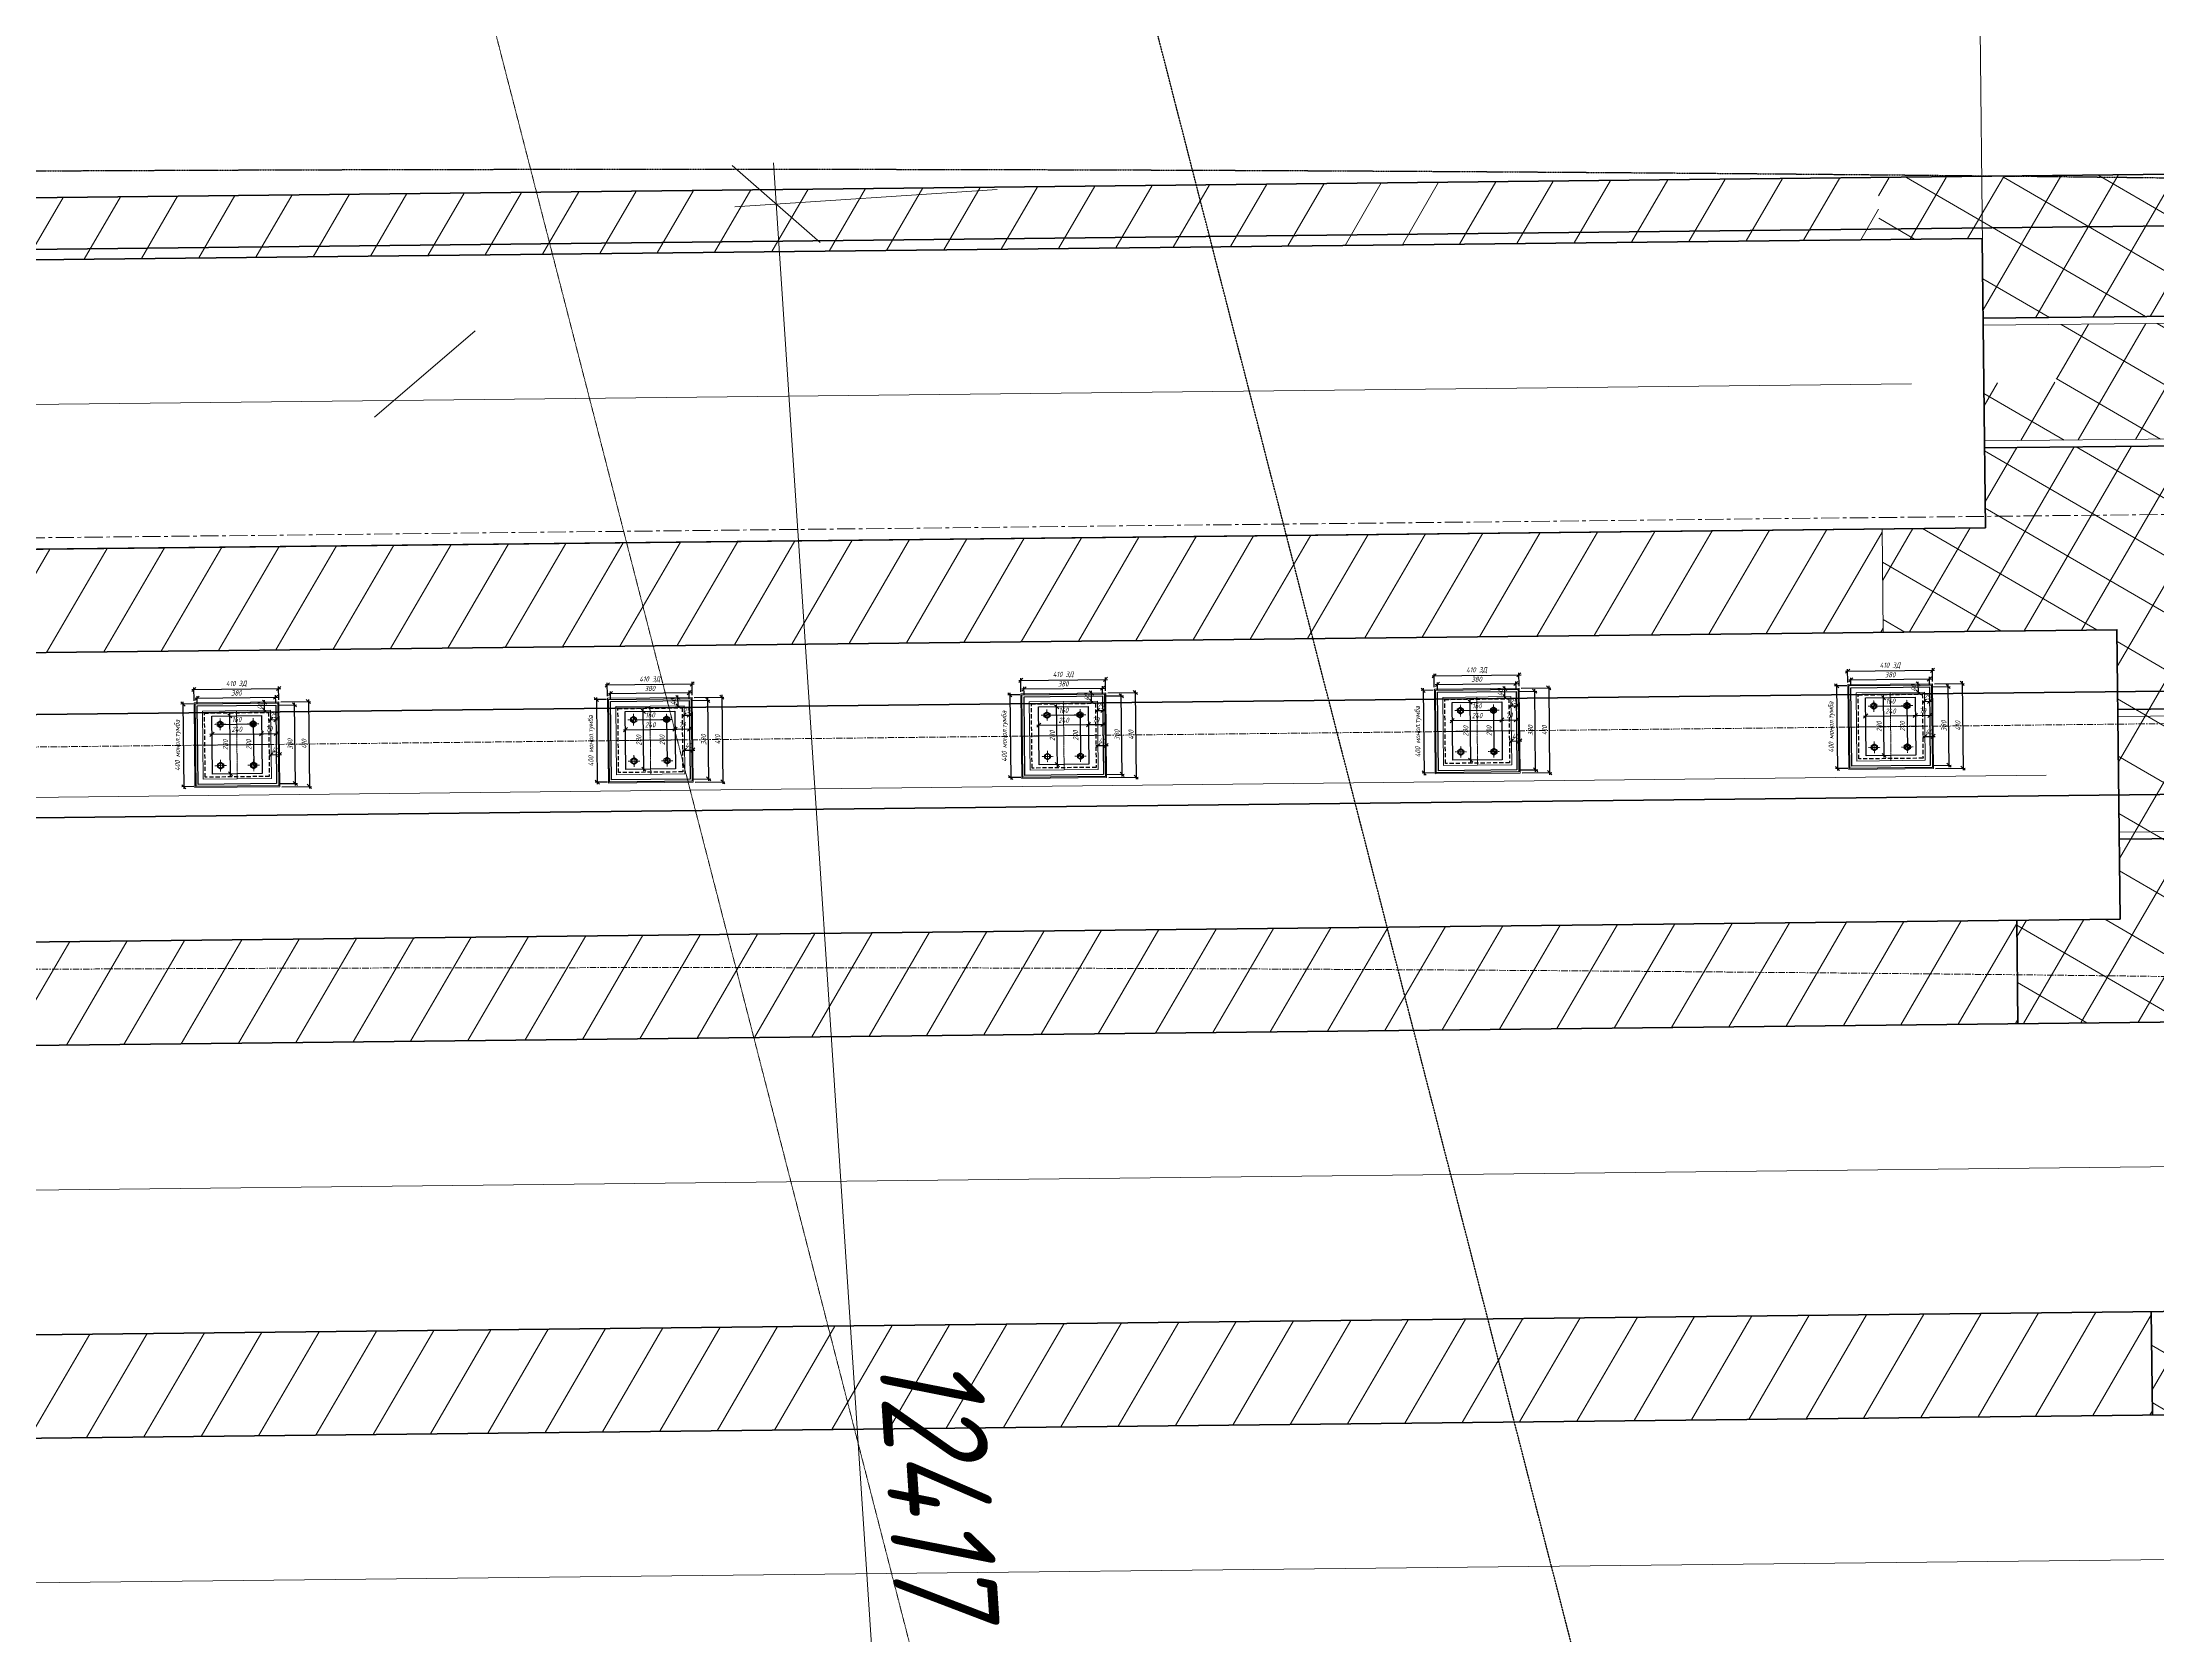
# Model space of a CAD drawing. Header units: millimetres. Extents: x 265754 to 14267433, y -6145605 to 2433772.
# Drawn here: x 7960051 to 7970284, y -574848 to -567141 of the extents above; entities that cross this region are included whole.
import ezdxf

# ---------------------------------------------------------------- set-up
doc = ezdxf.new("R2010")
doc.units = ezdxf.units.MM
for name, pattern in [('невидимая', [9.524999999999999, 6.35, -3.175]), ('осевая', [2, 1.25, -0.25, 0.25, -0.25]), ('осеваяX2', [4, 2.5, -0.5, 0.5, -0.5]), ('Штриховая', [3, 2, -1])]:
    doc.linetypes.add(name, pattern=pattern)
for name, color, linetype, lineweight in [('ИС_Med', 7, 'Continuous', 35), ('ИС_Основная', 7, 'Continuous', 35), ('ИС_Ось', 3, 'осевая', 18), ('ИС_РЗМ', 3, 'Continuous', 18), ('ИС_Тон', 3, 'Continuous', 18), ('ИС_Штр', 3, 'Continuous', 9), ('МДП_Ось', 1, 'осеваяX2', 30)]:
    doc.layers.add(name, color=color, linetype=linetype, lineweight=lineweight)
doc.layers.add('ИС_Невидимая', color=4, linetype='невидимая')
doc.styles.add('0', font='isocpeur.ttf', dxfattribs={"width": 0.8, "oblique": 15})
doc.dimstyles.new('М10', dxfattribs={"dimscale": 10, "dimtxt": 2.5, "dimasz": 2, "dimexe": 1, "dimexo": 1, "dimgap": 1, "dimtad": 1, "dimdec": 0, "dimtxsty": '0', "dimblk1": 'OBLIQUE', "dimblk2": 'OBLIQUE', "dimsah": 1, "dimcen": 2.5, "dimdle": 1, "dimclrd": 256, "dimclre": 256, "dimclrt": 256, "dimaunit": 1, "dimadec": 0, "dimazin": 0, "dimtfac": 0.75, "dimtdec": 0, "dimtmove": 1, "dimatfit": 2, "dimldrblk": 'OBLIQUE', "dimfxl": 1, "dimtolj": 1, "dimtzin": 0, "dimlwd": -1, "dimlwe": -1, "dimarcsym": 0})
doc.dimstyles.new('М200', dxfattribs={"dimscale": 200, "dimtxt": 2.5, "dimasz": 2, "dimexe": 1, "dimexo": 1, "dimgap": 0.8, "dimtad": 1, "dimdec": 0, "dimzin": 0, "dimdsep": 46, "dimtxsty": '0', "dimblk": 'OBLIQUE', "dimcen": 0.09, "dimdle": 1, "dimclrd": 256, "dimclre": 256, "dimclrt": 256, "dimadec": 4, "dimazin": 0, "dimtfac": 1, "dimtdec": 0, "dimtmove": 1, "dimatfit": 2, "dimfxl": 1, "dimtolj": 1, "dimtzin": 0, "dimlwd": -1, "dimarcsym": 0})
pattern_1 = [(59.81052396495632, (-261079.1993689098, -159231.3103864741), (-205.8274349733927, 119.7438208730364), []), (149.8105239649563, (-261079.1993689098, -159231.3103864741), (-119.7438208730364, -205.8274349733926), [])]

# ---------------------------------------------------------------- blocks, each defined once
blk = doc.blocks.new('болт БО')
at = {"layer": 'ИС_Тон', "linetype": 'осевая'}
for p, q in [((-27.8473755350301, 0.1288116181356145), (27.84737553503055, -0.1288116181353871)), ((-0.1288116180771794, -27.84737553508876), (0.1288116183113743, 27.84737553520426))]:
    blk.add_line(p, q, dxfattribs=at)
at = {"layer": 'ИС_Тон'}
blk.add_lwpolyline([(14.96664636836476, -7.295342044146537), (15.03303712032357, 7.157535470322273), (0.07648264958743312, 16.64982433590194), (-14.96664636713922, 7.295342045052394), (-15.03303711909848, -7.157535469416189), (-0.07648264836325325, -16.64982433522869)], close=True, dxfattribs=at)
blk.add_circle((1.168700691778213e-10, -4.547473508864641e-13), 11, dxfattribs=at)
blk = doc.blocks.new('_OBLIQUE')
at = {"color": 0, "linetype": 'ByBlock', "lineweight": -2}
blk.add_line((0.5000000000000001, 0.4999999999999999), (-0.5000000000000001, -0.4999999999999999), dxfattribs=at)
blk = doc.blocks.new('*D1586')
at = {"layer": 'Defpoints', "transparency": 16777216}
blk.add_line((-134.5914305062979, 114.4579756437452), (45.40856949372392, 114.4579756437452), dxfattribs=at)
at = {"layer": 'Defpoints', "color": 0, "transparency": 16777216}
for p in [(-124.5914305062979, 114.4579756996536), (35.40856949372392, 114.4579756437452), (35.40856949372392, 114.4579756437452)]:
    blk.add_point(p, dxfattribs=at)
at = {"layer": 'Defpoints', "transparency": 16777216, "xscale": 20, "yscale": 20, "zscale": 20, "rotation": 180}
blk.add_blockref('_OBLIQUE', (-124.5914305062979, 114.4579756437452), dxfattribs=at)
at = {"layer": 'Defpoints', "transparency": 16777216, "xscale": 20, "yscale": 20, "zscale": 20}
blk.add_blockref('_OBLIQUE', (35.40856949372392, 114.4579756437452), dxfattribs=at)
at = {"layer": 'Defpoints', "transparency": 16777216, "insert": (-44.591430506287, 136.9579756437452), "char_height": 25, "attachment_point": 5, "style": '0'}
blk.add_mtext('\\A1;160', dxfattribs=at)
blk = doc.blocks.new('*D1587')
at = {"layer": 'Defpoints', "transparency": 16777216}
blk.add_line((35.40880478220057, 124.5088570149674), (35.40880478220062, -95.49114298541102), dxfattribs=at)
at = {"layer": 'Defpoints', "color": 0, "transparency": 16777216}
for p in [(35.40880476772146, 114.5088570149674), (35.40880478220062, -85.49114298541102), (35.40880478220062, -85.49114298541102)]:
    blk.add_point(p, dxfattribs=at)
at = {"layer": 'Defpoints', "transparency": 16777216, "xscale": 20, "yscale": 20, "zscale": 20}
for p, rotation in [((35.40880478220057, 114.5088570149674), 90), ((35.40880478220062, -85.49114298541102), 270)]:
    blk.add_blockref('_OBLIQUE', p, dxfattribs=dict(at, rotation=rotation))
at = {"layer": 'Defpoints', "transparency": 16777216, "insert": (12.90880478220059, 14.50885701477818), "char_height": 25, "attachment_point": 5, "rotation": 90, "style": '0'}
blk.add_mtext('\\A1;200', dxfattribs=at)
blk = doc.blocks.new('*D1593')
at = {"layer": 'Defpoints', "transparency": 16777216}
blk.add_line((-174.5911951646412, 66.70392627399997), (85.40880483535148, 66.70392627399997), dxfattribs=at)
at = {"layer": 'Defpoints', "color": 0, "transparency": 16777216}
for p in [(-164.5911951646412, 66.7039263578481), (75.40880483535148, 66.70392627402907), (75.40880483535148, 66.70392627399997)]:
    blk.add_point(p, dxfattribs=at)
at = {"layer": 'Defpoints', "transparency": 16777216, "xscale": 20, "yscale": 20, "zscale": 20, "rotation": 180}
blk.add_blockref('_OBLIQUE', (-164.5911951646412, 66.70392627399997), dxfattribs=at)
at = {"layer": 'Defpoints', "transparency": 16777216, "xscale": 20, "yscale": 20, "zscale": 20}
blk.add_blockref('_OBLIQUE', (75.40880483535148, 66.70392627399997), dxfattribs=at)
at = {"layer": 'Defpoints', "transparency": 16777216, "insert": (-44.59119516464489, 89.20392627399997), "char_height": 25, "attachment_point": 5, "style": '0'}
blk.add_mtext('\\A1;240', dxfattribs=at)
blk = doc.blocks.new('*D1594')
at = {"layer": 'Defpoints', "transparency": 16777216}
blk.add_line((-77.35079311184379, -135.4911429460336), (-77.35079311184386, 164.5088570539666), dxfattribs=at)
at = {"layer": 'Defpoints', "color": 0, "transparency": 16777216}
for p in [(-77.35079311184384, 154.5088570539666), (-77.35079311184384, 154.5088570539666), (-77.35079320966182, -125.4911429460336)]:
    blk.add_point(p, dxfattribs=at)
at = {"layer": 'Defpoints', "transparency": 16777216, "xscale": 20, "yscale": 20, "zscale": 20}
for p, rotation in [((-77.35079311184384, 154.5088570539666), 90), ((-77.35079311184379, -125.4911429460336), 270)]:
    blk.add_blockref('_OBLIQUE', p, dxfattribs=dict(at, rotation=rotation))
at = {"layer": 'Defpoints', "transparency": 16777216, "insert": (-99.8507931118438, 14.50885705396652), "char_height": 25, "attachment_point": 5, "rotation": 90, "style": '0'}
blk.add_mtext('\\A1;280', dxfattribs=at)
blk = doc.blocks.new('*D1595')
at = {"layer": 'Defpoints', "transparency": 16777216}
blk.add_line((65.40880483535148, 66.70392624952365), (155.4088048353588, 66.70392624952365), dxfattribs=at)
at = {"layer": 'Defpoints', "color": 0, "transparency": 16777216}
for p in [(75.40880483535148, 66.70392627402907), (145.4088048353588, 66.70392624958185), (145.4088048353588, 66.70392624952365)]:
    blk.add_point(p, dxfattribs=at)
at = {"layer": 'Defpoints', "transparency": 16777216, "xscale": 20, "yscale": 20, "zscale": 20, "rotation": 180}
blk.add_blockref('_OBLIQUE', (75.40880483535148, 66.70392624952365), dxfattribs=at)
at = {"layer": 'Defpoints', "transparency": 16777216, "xscale": 20, "yscale": 20, "zscale": 20}
blk.add_blockref('_OBLIQUE', (145.4088048353588, 66.70392624952365), dxfattribs=at)
at = {"layer": 'Defpoints', "transparency": 16777216, "insert": (110.4088048353551, 89.20392624952365), "char_height": 25, "attachment_point": 5, "style": '0'}
blk.add_mtext('\\A1;70', dxfattribs=at)
blk = doc.blocks.new('*D1596')
at = {"layer": 'Defpoints', "transparency": 16777216}
blk.add_line((110.4088048589838, 134.3160017424379), (155.4088048589838, 134.3160017424379), dxfattribs=at)
at = {"layer": 'Defpoints', "color": 0, "transparency": 16777216}
for p in [(120.4088048589838, 134.3160017511691), (145.4088048589838, 134.3160017424962), (145.4088048589838, 134.3160017424379)]:
    blk.add_point(p, dxfattribs=at)
at = {"layer": 'Defpoints', "transparency": 16777216, "xscale": 20, "yscale": 20, "zscale": 20, "rotation": 180}
blk.add_blockref('_OBLIQUE', (120.4088048589838, 134.3160017424379), dxfattribs=at)
at = {"layer": 'Defpoints', "transparency": 16777216, "xscale": 20, "yscale": 20, "zscale": 20}
blk.add_blockref('_OBLIQUE', (145.4088048589838, 134.3160017424379), dxfattribs=at)
at = {"layer": 'Defpoints', "transparency": 16777216, "insert": (132.9088048589838, 156.8160017468617), "char_height": 25, "attachment_point": 5, "style": '0'}
blk.add_mtext('\\A1;25', dxfattribs=at)
blk = doc.blocks.new('*D1597')
at = {"layer": 'Defpoints', "transparency": 16777216}
blk.add_line((110.408804799692, -35.3711190202157), (170.4088047997138, -35.3711190202157), dxfattribs=at)
at = {"layer": 'Defpoints', "color": 0, "transparency": 16777216}
for p in [(120.408804799692, -35.37111900618766), (160.4088047997138, -35.3711190202157), (160.4088047997138, -35.3711190202157)]:
    blk.add_point(p, dxfattribs=at)
at = {"layer": 'Defpoints', "transparency": 16777216, "xscale": 20, "yscale": 20, "zscale": 20, "rotation": 180}
blk.add_blockref('_OBLIQUE', (120.408804799692, -35.3711190202157), dxfattribs=at)
at = {"layer": 'Defpoints', "transparency": 16777216, "xscale": 20, "yscale": 20, "zscale": 20}
blk.add_blockref('_OBLIQUE', (160.4088047997138, -35.3711190202157), dxfattribs=at)
at = {"layer": 'Defpoints', "transparency": 16777216, "insert": (140.408804799692, -12.87111901317257), "char_height": 25, "attachment_point": 5, "style": '0'}
blk.add_mtext('\\A1;40', dxfattribs=at)
blk = doc.blocks.new('*D1588')
at = {"layer": 'Defpoints', "transparency": 16777216}
for p, q in [((-259.5911951112648, 284.3531216889096), (170.4088048887279, 284.3531216889096)), ((-249.5911951112648, 229.5088571141241), (-249.5911951112648, 294.3531216889096)), ((160.4088048887279, 229.5088569709333), (160.4088048887279, 294.3531216889096))]:
    blk.add_line(p, q, dxfattribs=at)
at = {"layer": 'Defpoints', "color": 0, "transparency": 16777216}
for p in [(-249.5911951112648, 219.5088571141241), (160.4088048887279, 284.3531216889096), (160.4088048887279, 219.5088569709333)]:
    blk.add_point(p, dxfattribs=at)
at = {"layer": 'Defpoints', "transparency": 16777216, "xscale": 20, "yscale": 20, "zscale": 20, "rotation": 180}
blk.add_blockref('_OBLIQUE', (-249.5911951112648, 284.3531216889096), dxfattribs=at)
at = {"layer": 'Defpoints', "transparency": 16777216, "xscale": 20, "yscale": 20, "zscale": 20}
blk.add_blockref('_OBLIQUE', (160.4088048887279, 284.3531216889096), dxfattribs=at)
at = {"layer": 'Defpoints', "transparency": 16777216, "insert": (-44.59119511126846, 308.7281216889096), "char_height": 25, "attachment_point": 5, "style": '0'}
blk.add_mtext('\\A1;410 ЗД', dxfattribs=at)
blk = doc.blocks.new('*D1589')
at = {"layer": 'Defpoints', "transparency": 16777216}
for p, q in [((-244.5911951165035, 242.5192419534433), (155.4088048834819, 242.5192419534433)), ((-234.5911951165035, 214.5088571088854), (-234.5911951165035, 252.5192419534433)), ((145.4088048834819, 214.508856976172), (145.4088048834819, 252.5192419534433))]:
    blk.add_line(p, q, dxfattribs=at)
at = {"layer": 'Defpoints', "color": 0, "transparency": 16777216}
for p in [(145.4088048834819, 242.5192419534433), (-234.5911951165035, 204.5088571088854), (145.4088048834819, 204.508856976172)]:
    blk.add_point(p, dxfattribs=at)
at = {"layer": 'Defpoints', "transparency": 16777216, "xscale": 20, "yscale": 20, "zscale": 20, "rotation": 180}
blk.add_blockref('_OBLIQUE', (-234.5911951165035, 242.5192419534433), dxfattribs=at)
at = {"layer": 'Defpoints', "transparency": 16777216, "xscale": 20, "yscale": 20, "zscale": 20}
blk.add_blockref('_OBLIQUE', (145.4088048834819, 242.5192419534433), dxfattribs=at)
at = {"layer": 'Defpoints', "transparency": 16777216, "insert": (-44.59119511651079, 265.0192419534433), "char_height": 25, "attachment_point": 5, "style": '0'}
blk.add_mtext('\\A1;380', dxfattribs=at)
blk = doc.blocks.new('*D1590')
at = {"layer": 'Defpoints', "transparency": 16777216}
blk.add_line((91.22692856039797, 169.5088569950604), (91.22692856039795, 229.5088569950605), dxfattribs=at)
at = {"layer": 'Defpoints', "color": 0, "transparency": 16777216}
for p in [(91.22692856039069, 219.5088569950605), (91.22692856039797, 219.5088569950605), (91.2269285464063, 179.5088569950604)]:
    blk.add_point(p, dxfattribs=at)
at = {"layer": 'Defpoints', "transparency": 16777216, "xscale": 20, "yscale": 20, "zscale": 20}
for p, rotation in [((91.22692856039797, 219.5088569950605), 90), ((91.22692856039797, 179.5088569950604), 270)]:
    blk.add_blockref('_OBLIQUE', p, dxfattribs=dict(at, rotation=rotation))
at = {"layer": 'Defpoints', "transparency": 16777216, "insert": (68.72692855341302, 199.5088569950894), "char_height": 25, "attachment_point": 5, "rotation": 90, "style": '0'}
blk.add_mtext('\\A1;40', dxfattribs=at)
blk = doc.blocks.new('*D1591')
at = {"layer": 'Defpoints', "transparency": 16777216}
for p, q in [((235.8727592602447, -185.4911430238281), (235.8727592602446, 214.5088569761721)), ((155.408804883482, 204.5088569761721), (245.8727592602446, 204.5088569761721)), ((155.408804750754, -175.4911430238281), (245.8727592602447, -175.4911430238281))]:
    blk.add_line(p, q, dxfattribs=at)
at = {"layer": 'Defpoints', "color": 0, "transparency": 16777216}
for p in [(145.408804883482, 204.5088569761721), (235.8727592602446, 204.5088569761721), (145.408804750754, -175.4911430238281)]:
    blk.add_point(p, dxfattribs=at)
at = {"layer": 'Defpoints', "transparency": 16777216, "xscale": 20, "yscale": 20, "zscale": 20}
for p, rotation in [((235.8727592602446, 204.5088569761721), 90), ((235.8727592602447, -175.4911430238281), 270)]:
    blk.add_blockref('_OBLIQUE', p, dxfattribs=dict(at, rotation=rotation))
at = {"layer": 'Defpoints', "transparency": 16777216, "insert": (213.3727592602446, 14.50885697617193), "char_height": 25, "attachment_point": 5, "rotation": 90, "style": '0'}
blk.add_mtext('\\A1;380', dxfattribs=at)
blk = doc.blocks.new('*D1592')
at = {"layer": 'Defpoints', "transparency": 16777216}
for p, q in [((170.408804888728, 219.5088569709334), (313.6341532354927, 219.5088569709334)), ((303.6341532354927, 229.5088569709334), (303.6341532354928, -200.4911430290668)), ((170.4088047455298, -190.4911430290668), (313.6341532354928, -190.4911430290668))]:
    blk.add_line(p, q, dxfattribs=at)
at = {"layer": 'Defpoints', "color": 0, "transparency": 16777216}
for p in [(160.408804888728, 219.5088569709334), (160.4088047455298, -190.4911430290668), (303.6341532354928, -190.4911430290668)]:
    blk.add_point(p, dxfattribs=at)
at = {"layer": 'Defpoints', "transparency": 16777216, "xscale": 20, "yscale": 20, "zscale": 20}
for p, rotation in [((303.6341532354927, 219.5088569709334), 90), ((303.6341532354928, -190.4911430290668), 270)]:
    blk.add_blockref('_OBLIQUE', p, dxfattribs=dict(at, rotation=rotation))
at = {"layer": 'Defpoints', "transparency": 16777216, "insert": (281.1341532354927, 14.50885697093324), "char_height": 25, "attachment_point": 5, "rotation": 90, "style": '0'}
blk.add_mtext('\\A1;410', dxfattribs=at)
blk = doc.blocks.new('*D1585')
at = {"layer": 'Defpoints', "transparency": 16777216}
for p, q in [((-254.5911951130039, 214.508857112378), (-313.4498259851318, 214.508857112378)), ((-303.4498259851318, 224.508857112378), (-303.4498259851317, -195.4911428875931)), ((-254.5911952527387, -185.4911428875931), (-313.4498259851317, -185.4911428875931))]:
    blk.add_line(p, q, dxfattribs=at)
at = {"layer": 'Defpoints', "color": 0, "transparency": 16777216}
for p in [(-244.5911951130039, 214.508857112378), (-303.4498259851317, -185.4911428875931), (-244.5911952527387, -185.4911428875931)]:
    blk.add_point(p, dxfattribs=at)
at = {"layer": 'Defpoints', "transparency": 16777216, "xscale": 20, "yscale": 20, "zscale": 20}
for p, rotation in [((-303.4498259851318, 214.508857112378), 90), ((-303.4498259851317, -185.4911428875931), 270)]:
    blk.add_blockref('_OBLIQUE', p, dxfattribs=dict(at, rotation=rotation))
at = {"layer": 'Defpoints', "transparency": 16777216, "insert": (-329.6998259851317, 14.50885711239253), "char_height": 25, "attachment_point": 5, "rotation": 90, "style": '0'}
blk.add_mtext('\\A1;400 монол.тумба', dxfattribs=at)
blk = doc.blocks.new('A$C545E156D')
at = {"layer": 'ИС_Тон'}
for points in [[(289.4314504628419, -16.71632384730037), (-16.71632384735858, -289.431450462871), (-289.431450462871, 16.71632384730037), (16.71632384730037, 289.4314504628419)], [(232.9570211042301, -13.45460212099715), (-13.45460212102626, -232.9570211042301), (-232.9570211042883, 13.45460212099715), (13.45460212096805, 232.9570211042301)]]:
    blk.add_lwpolyline(points, close=True, dxfattribs=at)
at = {"layer": 'ИС_Тон', "linetype": 'осевая'}
for points in [[(123.2058116125991, 109.7512094916019), (-123.2058116126573, -109.751209491631)], [(109.7512094915728, -123.2058116126282), (-109.751209491631, 123.2058116126282)]]:
    blk.add_lwpolyline(points, dxfattribs=at)
at = {"layer": 'ИС_Тон', "rotation": 221.6945127324549}
for p in [(-6.779733455390669, 127.8828964885033), (-126.2520356252207, 21.45748122388613), (126.2520356253372, -21.45748122376972), (6.779733455507085, -127.8828964883869)]:
    blk.add_blockref('болт БО', p, dxfattribs=at)
blk = doc.blocks.new('Б33')
for points in [[(16.51187651522858, 0.3261194209572977), (16.16184024265894, 0.3261194209939049), (16.16184024265718, 0.1425882480378959), (16.0618402426571, 0.1425882480390328), (16.06184024265897, 0.3261194209950418), (15.11192095653919, 0.326196429632887)], [(16.51187651522227, -0.3009429249549385), (16.16184024265274, -0.3009429249183313), (16.16184024265462, -0.117411751962095), (16.06184024265454, -0.1174117519611855), (16.06184024265272, -0.3009429249171944), (15.11190470996232, -0.3008659162793492)]]:
    blk.add_lwpolyline(points)
at = {"layer": 'ИС_Med'}
blk.add_lwpolyline([(-15.08812343867604, -0.6870502139208838), (15.1118765613065, -0.6870502139209975), (15.1118765613065, 0.7129497860732954), (-15.08812343867604, 0.7129497860734091)], close=True, dxfattribs=at)
at = {"layer": 'ИС_Ось', "linetype": 'осевая', "ltscale": 25}
blk.add_lwpolyline([(-16.48812343867027, 0.01294978609064401), (16.51187656132973, 0.0129497860907577)], dxfattribs=at)
at = {"layer": 'ИС_Тон'}
for points in [[(16.06184024265863, 0.2925882480388964), (15.11192008777911, 0.2926652566767416)], [(16.06184024265306, -0.267411751961049), (15.11190557872246, -0.2673347433232038)]]:
    blk.add_lwpolyline(points, dxfattribs=at)
blk = doc.blocks.new('*D1727')
at = {"layer": 'Defpoints', "color": 0, "transparency": 16777216}
for p in [(94432.69018908596, 17028.79129338708), (94472.00130400946, 13448.56058374075), (64273.8216182763, 13116.98303793947)]:
    blk.add_point(p, dxfattribs=at)
at = {"layer": 'ИС_РЗМ', "transparency": 16777216}
for p, q in [((94469.80542622271, 13648.54852867935), (94430.49431129919, 17228.77923832567)), ((64034.52255841422, 16695.01786979907), (94632.67813402449, 17030.98717117388)), ((64271.62574048953, 13316.97098287806), (64232.31462556602, 16897.20169252438))]:
    blk.add_line(p, q, dxfattribs=at)
at = {"layer": 'ИС_РЗМ', "transparency": 16777216, "xscale": 400, "yscale": 400, "zscale": 400}
for p, rotation in [((94432.69018908594, 17028.79129338712), 0.6290852870272303), ((64234.51050335278, 16697.21374758583), 180.6290852870272)]:
    blk.add_blockref('_OBLIQUE', p, dxfattribs=dict(at, rotation=rotation))
at = {"layer": 'ИС_РЗМ', "transparency": 16777216, "insert": (79329.48307536921, 17237.97991724623), "char_height": 500, "attachment_point": 5, "rotation": 0.6290852870272442, "style": '0'}
blk.add_mtext('\\A1;30200', dxfattribs=at)
blk = doc.blocks.new('*D1728')
at = {"layer": 'Defpoints', "color": 0, "transparency": 16777216}
for p in [(95832.32372591457, 17043.59697766799), (94471.01225258817, 13448.54976971295), (95870.93087619194, 13463.64687080775)]:
    blk.add_point(p, dxfattribs=at)
at = {"layer": 'ИС_РЗМ', "transparency": 16777216}
for p, q in [((94468.85552390172, 13648.5381406783), (94430.24837362434, 17228.48824753856)), ((95868.77414750548, 13663.6352417731), (95830.16699722811, 17243.58534863334)), ((94232.41673134547, 17026.34314788674), (96032.3120968799, 17045.75370635446))]:
    blk.add_line(p, q, dxfattribs=at)
at = {"layer": 'ИС_РЗМ', "transparency": 16777216, "xscale": 400, "yscale": 400, "zscale": 400}
for p, rotation in [((94432.4051023108, 17028.49987657321), 180.6178692318643), ((95832.32372591457, 17043.596977668), 0.6178692318643276)]:
    blk.add_blockref('_OBLIQUE', p, dxfattribs=dict(at, rotation=rotation))
at = {"layer": 'ИС_РЗМ', "transparency": 16777216, "insert": (95128.32054782604, 17411.02662268063), "char_height": 500, "attachment_point": 5, "rotation": 0.6178692318643418, "style": '0'}
blk.add_mtext('\\A1;1400', dxfattribs=at)
blk = doc.blocks.new('*D1740')
at = {"layer": 'Defpoints', "color": 0, "transparency": 16777216}
for p in [(89900.48126764708, 14085.07724475092), (90720.32921114523, 1694.989784487698), (89452.57401974463, 1611.10284746144)]:
    blk.add_point(p, dxfattribs=at)
at = {"layer": 'ИС_Тон', "transparency": 16777216}
for p, q in [((88619.52097313516, 14200.75419173251), (89465.7790710784, 1411.539554065658)), ((89700.91763087321, 14071.87248622497), (88433.1624397508, 13987.98554499426)), ((90520.76561546254, 1681.785028680734), (89253.01042434014, 1597.898087450023))]:
    blk.add_line(p, q, dxfattribs=at)
at = {"layer": 'ИС_Тон', "transparency": 16777216, "xscale": 400, "yscale": 400, "zscale": 400}
for p, rotation in [((88632.72602981211, 14001.1906016712), 93.78572402584993), ((89452.57401440146, 1611.103144126968), 273.7857240258499)]:
    blk.add_blockref('_OBLIQUE', p, dxfattribs=dict(at, rotation=rotation))
at = {"layer": 'ИС_Тон', "transparency": 16777216, "insert": (89416.83175347176, 7830.906354168339), "char_height": 500, "attachment_point": 5, "rotation": 273.78572402584996, "style": '0'}
blk.add_mtext('\\A1;12417', dxfattribs=at)
blk = doc.blocks.new('*U1643')
at = {"layer": 'Defpoints'}
for points in [[(-244.5911951130038, 214.5088571123779), (155.4088048870035, 214.5088569726504), (155.4088047472615, -185.4911430273205), (-244.5911952527385, -185.491142887593)], [(-164.5911951339585, 154.5088570844382), (75.40880486603419, 154.5088570006192), (75.40880476821621, -125.4911429993808), (-164.5911952317765, -125.4911429155618)]]:
    blk.add_lwpolyline(points, close=True, dxfattribs=at)
at = {"layer": 'Defpoints', "color": 1, "ltscale": 250}
blk.add_lwpolyline([(-234.5911951165035, 204.5088571088854), (145.4088048834819, 204.508856976172), (145.4088047507539, -175.491143023828), (-234.5911952492534, -175.4911428911146)], close=True, dxfattribs=at)
at = {"layer": 'Defpoints', "color": 1, "linetype": 'Штриховая', "ltscale": 10}
blk.add_lwpolyline([(-199.5911951287198, 169.5088570966618), (110.4088048712802, 169.5088569883956), (110.4088047629848, -140.4911430116044), (-199.591195237037, -140.4911429033382)], close=True, dxfattribs=at)
at = {"layer": 'ИС_Тон'}
for points in [[(-249.5911951112648, 219.5088571141241), (160.4088048887279, 219.5088569709333), (160.4088047455298, -190.4911430290667), (-249.5911952544702, -190.4911428858759)], [(-209.5911951252274, 179.5088571001543), (120.4088048747653, 179.508856984874), (120.4088047594778, -150.4911430150969), (-209.5911952405222, -150.4911428998457)]]:
    blk.add_lwpolyline(points, close=True, dxfattribs=at)
at = {"layer": 'ИС_Тон', "linetype": 'осевая'}
for points in [[(-44.59119512522739, 179.5088570425287), (-44.59119524052949, -150.4911429574713)], [(-209.5911951828675, 14.50885710018338), (120.4088048171252, 14.5088569849031)]]:
    blk.add_lwpolyline(points, dxfattribs=at)
at = {"layer": 'ИС_Тон'}
for p in [(-124.5911951480448, 114.5088570704684), (35.40880485192611, 114.508857014589), (-124.5911952179158, -85.49114292953163), (35.40880478209147, -85.49114298541099)]:
    blk.add_blockref('болт БО', p, dxfattribs=at)
at = {"layer": 'Defpoints'}
for base, p1, p2, angle, text, picture, middle in [((160.4088048887279, 284.3531216889096), (-249.5911951112648, 219.5088571141241), (160.4088048887279, 219.5088569709333), 359.9999999799897, '<> ЗД', '*D1588', (-44.59119511126846, 308.7281216889096)), ((-303.4498259851317, -185.4911428875931), (-244.5911951130038, 214.5088571123779), (-244.5911952527385, -185.491142887593), 89.99999998040657, '<> монол.тумба', '*D1585', (-329.6998259851317, 14.50885711239253))]:
    dim = blk.add_linear_dim(base=base, p1=p1, p2=p2, angle=angle, text=text, dimstyle='М10', dxfattribs=at)
    dim.commit()
    dim.dimension.update_dxf_attribs({"geometry": picture, "text_midpoint": middle})
for base, p1, p2, angle, picture, middle in [((145.4088048834819, 242.5192419534433), (-234.5911951165035, 204.5088571088854), (145.4088048834819, 204.508856976172), 359.9999999799897, '*D1589', (-44.59119511651079, 265.0192419534433)), ((235.8727592602446, 204.5088569761721), (145.4088047507539, -175.491143023828), (145.4088048834819, 204.508856976172), 89.99999998040657, '*D1591', (213.3727592602446, 14.50885697617193)), ((303.6341532354928, -190.4911430290668), (160.4088048887279, 219.5088569709333), (160.4088047455298, -190.4911430290667), 89.99999998040657, '*D1592', (281.1341532354927, 14.50885697093324)), ((75.40880483539183, 66.70392627403407), (-164.5911951646412, 66.7039263578481), (75.40880483535148, 66.70392627402907), 359.9999999799897, '*D1593', (-44.59119516464489, 89.20392627399997)), ((35.40856949372392, 114.4579756437452), (-124.5914305062979, 114.4579756996536), (35.40856949372392, 114.4579756437452), 359.9999999799897, '*D1586', (-44.591430506287, 136.9579756437452)), ((-77.35079311184384, 154.5088570539666), (-77.35079320966179, -125.4911429460335), (-77.35079311184381, 154.5088570539665), 89.99999998040657, '*D1594', (-99.8507931118438, 14.50885705396652)), ((35.40880478220062, -85.49114298541102), (35.40880476772145, 114.5088570149674), (35.4088047822006, -85.49114298541099), 89.99999998040657, '*D1587', (12.90880478220059, 14.50885701477818)), ((145.4088048353588, 66.70392624952365), (75.40880483535148, 66.70392627402907), (145.4088048353588, 66.70392624958185), 359.9999999799897, '*D1595', (110.4088048353551, 89.20392624952365))]:
    dim = blk.add_linear_dim(base=base, p1=p1, p2=p2, angle=angle, dimstyle='М10', dxfattribs=at)
    dim.commit()
    dim.dimension.update_dxf_attribs({"geometry": picture, "text_midpoint": middle})
for base, p1, p2, angle, picture, middle, set_off in [((91.22692856039365, 219.5088569950683), (91.22692854640195, 179.5088569950682), (91.22692856038634, 219.5088569950682), 89.99999998040657, '*D1590', (91.2269285534087, 199.5088569950973), (-4.320099833421409e-12, 7.87281351222191e-12)), ((145.4088048589769, 134.3160017424458), (120.4088048589769, 134.316001751177), (145.4088048589769, 134.3160017425041), 359.9999999799897, '*D1596', (132.9088048589769, 134.3160017468696), (-6.849631972727366e-12, 7.901235221652314e-12)), ((160.4088047997175, -35.37111902023918), (120.4088047996957, -35.37111900621113), (160.4088047997175, -35.37111902023918), 359.9999999799897, '*D1597', (140.4088047996957, -35.37111901319605), (3.680611371237319e-12, -2.347633198951371e-11))]:
    dim = blk.add_linear_dim(base=base, p1=p1, p2=p2, angle=angle, dimstyle='М10', dxfattribs=at)
    dim.commit()
    dim.dimension.update_dxf_attribs({"geometry": picture, "text_midpoint": middle, "dimtype": 128, "insert": set_off})
blk = doc.blocks.new('*U1642')
at = {"layer": 'ИС_Med', "color": 0, "linetype": 'ByBlock', "lineweight": -2, "transparency": 16777216}
for p in [(20000, 0), (22000, 0), (24000, 0), (26000, 0), (28000, 0)]:
    blk.add_blockref('*U1643', p, dxfattribs=at)
blk = doc.blocks.new('План Узловая')
at = {"layer": 'ИС_Штр'}
h = blk.add_hatch(dxfattribs=at)
h.set_pattern_fill('ANSI31', color=256, scale=75, angle=14.81052377493742)
h.set_pattern_definition([(59.81052377493728, (50391.47342651064, 17619.57398969395), (-205.8274345762676, 119.7438215556539), [])])
h.paths.add_polyline_path([(93963.45877252956, 14129.68894407485), (81344.09464165493, 13991.21151245327), (80737.57823643537, 14584.50427153532), (80137.62660473306, 14577.91677215346), (79544.32492489408, 13971.4196425773), (64765.2754750782, 13803.95766447927), (64768.51202309877, 13509.19144787738), (93966.75168253481, 13829.78960143204)])
h = blk.add_hatch(dxfattribs=at)
h.set_pattern_fill('ANSI37', color=256, scale=75, angle=14.81052377493742)
h.set_pattern_definition(pattern_1)
h.paths.add_polyline_path([(97337.23062631348, 13531.65761373064), (97354.10806491389, 13913.44967466313), (95713.27975452587, 13895.4332965301), (95861.7433229576, 13463.74305412761), (95870.88427406363, 13463.84342223377), (95871.18687955092, 13436.2838513212), (95924.76099359046, 13280.5054167831), (95938.59609998972, 13593.47552494064), (96288.25462303823, 13578.0185763578), (96280.14938902756, 13394.66646530305), (96380.05182418437, 13390.25019427948), (96388.15705819486, 13573.60230533424)])
h.paths.add_polyline_path([(97434.22822933982, 13914.32939813519), (97854.83941171138, 13918.94773026695), (97865.82260107127, 14167.40335203521), (95626.4366704243, 14147.94852584065), (95713.27975452587, 13895.4332965301), (97354.10806491389, 13913.44967466313), (97354.30313994183, 13917.86255381594)])
h.paths.add_polyline_path([(95618.46409735008, 13894.39221580164), (95531.6210132495, 14146.90744511003), (94387.59012081055, 14129.2121828543), (94498.64457163261, 13882.09654056968)])
h.paths.add_polyline_path([(94498.64457163261, 13882.09654056968), (94387.59012081055, 14129.2121828543), (93963.45877252985, 14129.68894407485), (93966.24153700401, 13876.2507282258)])
h.paths.add_polyline_path([(94466.72154453897, 13835.27932702925), (94470.96786002128, 13448.54928586504), (94692.39733515197, 13450.96263961331), (94498.64457163261, 13882.09654056968), (93966.24153700401, 13876.2507282258), (93966.75168219261, 13829.78963256232)])
h.paths.add_polyline_path([(95520.8691000375, 13460.00023789285), (95766.92766577797, 13462.70197340887), (95618.46409735008, 13894.39221580164), (94498.64457163261, 13882.09654056968), (94692.39733515197, 13450.96263961331), (95420.87512756826, 13458.90229900065), (95422.8901876958, 13275.38218844251), (95522.88416016515, 13276.48012733465)])
h.paths.add_polyline_path([(97554.11731663399, 12507.6623586276), (97292.47534562444, 12519.22846162674), (97309.53785362933, 12905.20706004387), (96360.46428551205, 12947.15175181697), (96368.56951952266, 13130.50386287173), (96268.66708436608, 13134.92013389542), (96260.5618503553, 12951.56802284054), (96034.44901970099, 12961.56353036291), (96378.35566369828, 11961.57987053762), (97244.8179438936, 11974.82259843854)])
h.paths.add_polyline_path([(98519.29856890597, 11994.30134612066), (98540.06542680901, 12464.07769463013), (97554.11731663399, 12507.6623586276), (97244.8179438936, 11974.82259843854)])
h.paths.add_polyline_path([(97323.38924278377, 13218.54550773569), (97335.74979883828, 13498.15915540175), (96386.67623071978, 13540.10384701443), (96380.05182418431, 13390.25019427948), (96374.31611154799, 13260.5000823295)])
h.paths.add_polyline_path([(97311.01868110453, 12938.70551837294), (97323.38924278377, 13218.54550773569), (96374.31611154799, 13260.5000823295), (96368.56951952266, 13130.50386287173), (96361.94511298719, 12980.65021013672)])
h.paths.add_polyline_path([(96283.67960647913, 11960.13287244766), (96045.55140136945, 12652.54262436787), (95937.80606599955, 12965.83571327227), (95910.90332730673, 12967.02497142355), (95913.92090863799, 13035.287023652), (95874.32569276716, 13150.41875945678), (95877.76903543889, 12836.81887269701), (95527.75386141287, 12832.97568835615), (95525.73880128539, 13016.49579891458), (95425.74482881598, 13015.39786002209), (95427.75988894352, 12831.87774946389), (94972.84398255456, 12826.91963290394), (95368.66514236387, 11946.14808874659)])
h.paths.add_polyline_path([(95368.66514236387, 11946.14808874659), (94972.84398255456, 12826.91963290394), (94477.85262141726, 12821.52473501133), (94482.09268904623, 12435.3637124651), (93982.12284070457, 12429.87273986323), (93987.61252113752, 11929.90415564791), (94617.76602775668, 11936.82327313704), (95117.73589009867, 11942.31296760391)])
h.paths.add_polyline_path([(94957.84753906704, 12860.28935142467), (94832.48042425339, 13139.2531828534), (94474.4071167924, 13135.3215197617), (94477.4844696272, 12855.05388693616)])
h.paths.add_polyline_path([(95424.31353878899, 13145.75154049229), (95422.8901876958, 13275.38218844251), (95421.24327935721, 13425.37314714625), (94707.39377865667, 13417.59292105434), (94832.48042425339, 13139.2531828534)])
h.paths.add_polyline_path([(95425.74482881598, 13015.39786002209), (95424.31353878899, 13145.75154049229), (94832.48042425339, 13139.2531828534), (94957.84753906704, 12860.28935142467), (95427.39173715457, 12865.40690131829)])
h.paths.add_polyline_path([(95877.40088364994, 12870.34802455129), (95874.32569276716, 13150.41875945678), (95874.23183677695, 13150.69166624197), (95524.30751125835, 13146.84947938565), (95525.73880128539, 13016.49579891458), (95527.38570962392, 12866.50484021055)])
h.paths.add_polyline_path([(95874.23183677695, 13150.69166624197), (95778.41675768251, 13429.29493004031), (95521.2372518265, 13426.47108603863), (95522.88416016515, 13276.48012733465), (95524.30751125835, 13146.84947938565)])
h.paths.add_polyline_path([(96280.14938902756, 13394.66646530305), (96286.77379556309, 13544.520118038), (95937.11527251452, 13559.97706662107), (95924.76099359046, 13280.5054167831), (95924.80722109042, 13280.37100023311), (96274.41367639124, 13264.91635335219)])
h.paths.add_polyline_path([(96268.66708436608, 13134.92013389542), (96274.41367639124, 13264.91635335219), (95924.80722109042, 13280.37100023311), (96022.72777894983, 12995.64559719287), (96262.04267783044, 12985.06648116035)])
h.paths.add_polyline_path([(96378.35566369857, 11961.57987053669), (98018.47189590667, 11986.64687401324), (97956.64410158934, 10588.01278182416), (99204.23418276635, 10532.86201482778), (99182.1528276552, 10033.34983909724), (98682.64065187133, 10055.43119421066), (98620.812857554, 8656.797102021636), (99868.40293871146, 8601.64633489662), (99846.32158360037, 8102.134159166017), (99346.8094078165, 8124.215514279436), (99284.98161349911, 6725.581422090356), (100532.5716947237, 6670.430655060569), (100510.4903396126, 6170.918479329906), (100010.9781638287, 6192.999834443326), (99949.15036951134, 4794.365742254304), (101196.7404506213, 4739.214975162817), (101174.6590955101, 4239.702799432212), (100675.1469197263, 4261.784154545632), (100613.3191254089, 2863.150062356552), (101860.9092065859, 2807.999295360234), (101838.8278514749, 2308.487119629688), (101339.3156756909, 2330.56847474305), (101277.4878813736, 931.9343825540273), (101777.0000571575, 909.8530274405493), (101746.0861599969, 210.5359813042451), (100399.2072610203, 270.075893850124)])
h.paths.add_polyline_path([(98519.29856889864, 11994.30134611967), (98018.47189590667, 11986.64687401324), (98517.98407169059, 11964.56551889982)])
h = blk.add_hatch(dxfattribs=at)
h.set_pattern_fill('ANSI31', color=256, scale=75, angle=14.81052377493742)
h.set_pattern_definition([(59.81052377493729, (51042.48747052823, 15726.60762695764), (-205.8274345762676, 119.7438215556539), [])])
h.paths.add_polyline_path([(93982.12282701209, 12429.873986869), (65414.03637264943, 12116.19494749128), (65419.52606711636, 11616.22508514108), (93987.61252147937, 11929.90412451886)])
h = blk.add_hatch(dxfattribs=at)
h.set_pattern_fill('ANSI37', color=256, scale=75, angle=14.81052377493742)
h.set_pattern_definition(pattern_1)
h.paths.add_polyline_path([(96283.67960647948, 11960.13287244656), (95117.73589013226, 11942.31296760432), (95133.10703463951, 10542.39735304017), (94633.13717226399, 10536.90765857301), (94638.62686673092, 10036.93779622286), (95768.7502357256, 10049.34660817921), (95784.12138023286, 8649.430993615126), (95284.15151785727, 8643.941299147904), (95289.64121232426, 8143.971436797758), (96419.76458122378, 8156.380248821166), (96435.13572573103, 6756.464634257136), (95935.1658633555, 6750.974939789914), (95940.65555782244, 6251.00507743971), (97070.77892681712, 6263.413889396121), (97086.15007132437, 4863.498274832033), (96586.18020894879, 4858.008580364811), (96591.66990341572, 4358.038718014664), (97721.79327238235, 4370.447530133184), (97737.16441688966, 2970.531915569154), (97237.19455451408, 2965.042221101932), (97242.68424898107, 2465.072358751786), (98372.80761797575, 2477.481170708139), (98388.17876248294, 1077.565556144051), (97888.20890010742, 1072.075861676887), (97895.89447236265, 372.1180542488582), (98052.0735818771, 373.8329087988241), (100302.5643072961, 274.3480767873116)])
h = blk.add_hatch(dxfattribs=at)
h.set_pattern_fill('ANSI31', color=256, scale=75, angle=14.81052377493742)
h.set_pattern_definition([(59.8105237749373, (51693.50181577983, 13833.64129866165), (-205.8274345762676, 119.7438215556539), [])])
h.paths.add_polyline_path([(94633.1371722637, 10536.90765857295), (66065.05071790097, 10223.22861919523), (66070.5404123679, 9723.258756845084), (94638.62686673092, 10036.93779622286)])
h = blk.add_hatch(dxfattribs=at)
h.set_pattern_fill('ANSI31', color=256, scale=75, angle=14.81052377493742)
h.set_pattern_definition([(59.81052377493729, (52344.51616127888, 11940.67493922485), (-205.8274345762676, 119.7438215556539), [])])
h.paths.add_polyline_path([(95284.1515177628, 8643.941299136146), (66716.06506340002, 8330.262259758427), (66721.55475786695, 7830.292397408222), (95289.64121222997, 8143.971436786)])
at = {"layer": 'ИС_Med'}
for p, q in [((94638.62686673092, 10036.93779622286), (94633.13717226399, 10536.90765857301)), ((95289.64121232426, 8143.971436797758), (95284.15151785733, 8643.941299147904))]:
    blk.add_line(p, q, dxfattribs=at)
at = {"layer": 'ИС_Med', "color": 4, "ltscale": 70}
for points in [[(164249.9851047195, 9378.361564947409), (146737.1632683666, 11229.1734096345), (141436.4759885746, 11690.23788768327), (139643.362799186, 11846.14761003095), (127893.7473204083, 12867.91265607666), (98278.7031883793, 14177.07054692687), (96571.9309739063, 14158.33010130562), (64797.64305768989, 13809.44680646947), (63363.12789939001, 13714.58902830584), (33943.15434313292, 11769.18377471657), (28404.26680271205, 11402.9230471336)], [(164246.7224923679, 9127.77155343676), (146717.3799773988, 10980.32935705327), (127880.9666615647, 12618.45961157372), (98277.15257276682, 13927.1210689341), (96576.72460355522, 13908.45028344804), (64808.76860733383, 13559.63651341503), (63380.57195177174, 13465.19654828566), (33966.56023019768, 11520.18552294042)]]:
    blk.add_lwpolyline(points, dxfattribs=at)
at = {"layer": 'ИС_Med'}
blk.add_lwpolyline([(65414.03718842805, 12116.12066836329), (94482.09268904623, 12435.3637124651)], dxfattribs=at)
at = {"layer": 'ИС_Невидимая', "ltscale": 0.2}
blk.add_lwpolyline([(96511.27262210846, -8648.107031822205), (94305.93890666962, -69.7848030924797), (93166.59127163887, 4362.057449936867), (92224.09360384941, 8028.191349744797), (90648.53752017021, 14156.80022138357), (89651.79422140121, 18033.93914830685), (89464.59967708588, 18762.08977305889)], dxfattribs=at)
at = {"layer": 'ИС_Основная', "color": 4}
for points in [[(63790.28695466212, 11237.39286708587), (64895.09676028753, 11310.44877235161), (96238.19027266582, 11654.59753003326)], [(64069.70209251408, 10754.77733611187), (64914.35149817017, 10810.63005089271), (96500.53771010245, 11157.44797872897)]]:
    blk.add_lwpolyline(points, dxfattribs=at)
at = {"layer": 'ИС_Ось', "ltscale": 0.08, "flags": 128}
blk.add_lwpolyline([(92788.87986731529, -6619.221802711487), (91303.56687521935, -841.6411275863647), (90164.21924042702, 3590.201125025749), (89221.72157227993, 7256.335025191307), (87646.16548895836, 13384.94389623404), (86649.42219030857, 17262.08282327652), (86066.19646322727, 19530.71826100349)], dxfattribs=at)
at = {"layer": 'ИС_Ось', "color": 2, "ltscale": 70}
for points in [[(174104.5991200464, 8484.928866645969), (149529.5871549466, 11082.09588252449), (130128.1253657142, 12769.36622459895), (98281.30364431615, 14177.181717603), (64799.14123835223, 13809.54587414267), (32399.4591503116, 11667.10643149092), (7342.826656995836, 8785.304755250763)], [(173931.7129789479, 6849.039083617754), (149371.8698393077, 9444.603008795479), (130020.4920928834, 11127.51773473344), (98253.98959370548, 12531.78264908266), (64862.4893262262, 12165.14228050676), (32547.79332327511, 10028.32257018071), (7530.781608725927, 7151.077740384062)]]:
    blk.add_lwpolyline(points, dxfattribs=at)
at = {"layer": 'ИС_Ось', "color": 6, "ltscale": 25}
blk.add_lwpolyline([(171555.2733744095, 5934.975673662382), (146486.6045495929, 8584.31394850259), (127723.4753012578, 10216.07097017171), (98237.186056184, 11519.53714314057), (96603.15199281904, 11501.5953661137), (64901.46091584879, 11153.50918825902), (63539.38876502629, 11063.44172736257), (34182.77758778178, 9122.226331550512), (11767.37588040758, 6559.854624605272), (6618.952659764327, 5831.793216555263)], dxfattribs=at)
blk.add_lwpolyline([(171938.7137536773, 4820.039046314196), (151544.5615984517, 6972.488849354908, 0.059768530447525), (7720.029646566836, 4924.088648953591)], format="xyb", dxfattribs=at)
at = {"layer": 'ИС_РЗМ', "color": 1}
blk.add_line((87175.89630819554, 13388.60751239746), (86689.69720724598, 12969.70684598509), dxfattribs=at)
at = {"layer": 'ИС_Тон'}
for points in [[(65414.03637230763, 12116.19497862033), (65419.52606677456, 11616.22511627025), (93987.61252113752, 11929.90415564791), (93982.12282667059, 12429.87401799794), (65414.03637230757, 12116.19497862144)], [(66065.05071790097, 10223.22861919523), (66070.5404123679, 9723.258756845142), (94638.62686673086, 10036.9377962228), (94633.13717226393, 10536.90765857283), (66065.05071790091, 10223.22861919634)]]:
    blk.add_lwpolyline(points, dxfattribs=at)
at = {"layer": 'ИС_Тон', "color": 6, "ltscale": 70}
for points in [[(171498.9306371038, 6098.804484876979), (146501.6572052492, 8740.597462894977), (127733.7478993334, 10372.77018774557), (98239.79292909795, 11676.57523053134), (96601.4282287499, 11658.58590289037), (64895.41492813086, 11310.45226680062), (63529.02971239609, 11220.09960309369), (34168.67450297053, 9278.63663194445), (11747.46516204055, 6715.601037012646), (6566.950308202533, 5983.001408492215)], [(171678.3661062302, 5577.056678460911), (146453.7188114378, 8242.87926419318), (127701.0326188374, 9873.728093561542), (98231.49078606052, 11176.4539331086), (96606.9179232376, 11158.61604054424), (64914.6696660858, 10810.63354533073), (63562.02032586816, 10721.18917082885), (34213.58878580894, 8780.514656167594), (11810.87509314559, 6219.593354186625), (6732.56289279426, 5501.446657100751)]]:
    blk.add_lwpolyline(points, dxfattribs=at)
at = {"layer": 'ИС_Med', "xscale": 1000, "yscale": 1000, "zscale": 1000, "rotation": 0.629085287027275}
for p in [(79363.58360922668, 12956.453343937), (80014.59795482003, 11063.48698451201), (80665.61230041337, 9170.520625086967), (81316.62664591154, 7277.554265728919)]:
    blk.add_blockref('Б33', p, dxfattribs=at)
at = {"layer": 'ИС_Med', "rotation": 0.6323532092443949}
blk.add_blockref('*U1642', (66069.75795980042, 11150.79369691282), dxfattribs=at)
at = {"layer": 'ИС_РЗМ', "rotation": 318.9345427583573}
blk.add_blockref('A$C545E156D', (95622.72075184621, 11490.83018126234), dxfattribs=at)
at = {"layer": 'ИС_РЗМ'}
dim = blk.add_linear_dim(base=(95832.32372591457, 17043.59697766799), p1=(94471.01225258817, 13448.54976971296), p2=(95870.93087619194, 13463.64687080774), angle=0.6178692318640584, dimstyle='М200', dxfattribs=at)
dim.commit()
dim.dimension.update_dxf_attribs({"geometry": '*D1728', "text_midpoint": (95132.36441411317, 17036.0484271206), "dimtype": 129})
dim = blk.add_aligned_dim(p1=(64273.8216182763, 13116.98303793947), p2=(94472.00130400946, 13448.56058374076), distance=3580.4465221604855, dimstyle='М200', dxfattribs=at)
dim.commit()
dim.dimension.update_dxf_attribs({"geometry": '*D1727', "text_midpoint": (79329.48307536921, 17237.97991724623)})
at = {"layer": 'ИС_Тон'}
dim = blk.add_aligned_dim(p1=(89900.48126764706, 14085.07724475092), p2=(90720.32921114523, 1694.989784487698), distance=-1270.5275453632746, dimstyle='М200', dxfattribs=at)
dim.commit()
dim.dimension.update_dxf_attribs({"geometry": '*D1740', "text_midpoint": (89416.83177944261, 7830.906057621369)})

msp = doc.modelspace()

# ---------------------------------------------------------------- linework, layer by layer
at = {"layer": 'МДП_Ось', "ltscale": 2, "flags": 128}
msp.add_lwpolyline([(7743020.992595687, -593330.2204492757), (7875995.041738242, -574045.6070504603, -0.06236864998936627), (8026972.342351574, -571109.4304036988), (8061759.606124713, -574780.1694094313, -0.0006835939129814829), (8066127.362766737, -575245.0831864031, -0.002050784183666171), (8070537.541818458, -575738.9143342129, -0.003417982021346757), (8074983.556319313, -576286.0585162179, -0.004785192664712867), (8079461.395765371, -576911.853947053, -0.006152421236037466), (8083965.726884553, -577642.1325494951, -0.007519673090427893), (8088489.448947108, -578503.0991005858, -0.008886952884495987), (8093023.240716463, -579521.1606231682, -0.01025426574051438), (8097555.105289772, -580722.6930873792, -0.1601430922746665), (8153134.948824895, -618559.8595920985, -0.01025426574051387), (8155916.350471443, -622338.4808565069, -0.008886952884495774), (8158525.636952834, -626183.3919233608, -0.007519673090428102), (8160985.074264622, -630076.525973689, -0.006152421236038218), (8163315.813701455, -633999.5298304628, -0.004785192664712388), (8165539.632439391, -637936.190375684, -0.003417982021346684), (8167678.608705627, -641872.0755668599, -0.002050784183666186), (8169754.846329005, -645794.1650306806, -0.0006835937965662782), (8171790.238388119, -649690.4788107921), (8184758.34710405, -674570.3202971127, 0.0006835937965661736), (8186775.97906046, -678432.6448135038, 0.002050784183666182), (8188793.496882007, -682243.8104068494, 0.003417982021347047), (8190832.591155495, -685995.9048459451, 0.004785192664713083), (8192912.373744836, -689677.5889339225, 0.006152421236038548), (8195050.799434346, -693276.8982754163, 0.00751967309042816), (8197264.460967481, -696780.9847788508, 0.008886952884496306), (8199568.362145425, -700175.8956863796, 0.01025426574051302), (8201975.664321106, -703446.3966451403, 0.2138723582029345), (8268493.021574076, -739259.4261616273, 0.01025426574051402), (8272545.094665596, -739468.4388355437, 0.008886952884494025), (8276647.583610649, -739522.8925601612, 0.007519673090428092), (8280791.538415405, -739441.9096317345, 0.006152421236037237), (8284973.570544253, -739245.6967650175, 0.004785192664712761), (8289192.088392084, -738955.1790515168, 0.003417982021346697), (8293446.987903847, -738591.9321772363, 0.002050784183666441), (8297739.323941261, -738178.1536178559, 0.0006835938547737822), (8302070.963949747, -737736.6645410234), (8315444.089647659, -736361.3322489178)], format="xyb", dxfattribs=at)

# ---------------------------------------------------------------- next in the draw order: block references
at = {"layer": 'ИС_Ось', "color": 4, "ltscale": 0.05}
msp.add_blockref('План Узловая', (7874968.788125941, -581924.4700561167), dxfattribs=at)

doc.saveas('drawing.dxf')
